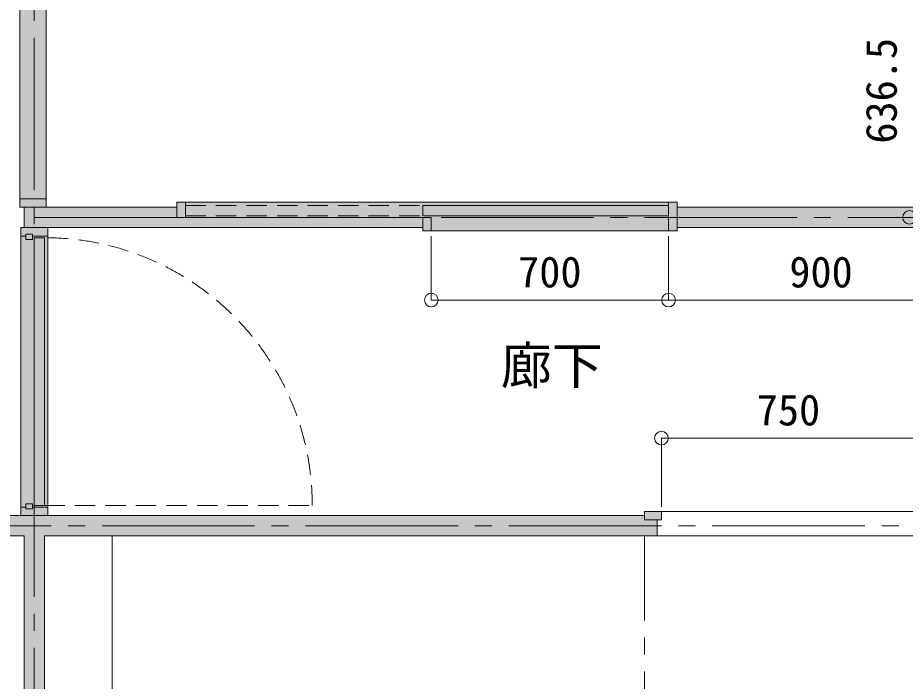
# Model space of a CAD drawing. Units: millimetres at full size, sheet at 1:50. Extents: x -9674 to 9699, y -6794 to 6791.
# Drawn here: x -941 to 1677, y -103 to 1855 of the extents above; entities that cross this region are included whole.
import ezdxf
from ezdxf.enums import TextEntityAlignment as Align

# ---------------------------------------------------------------- set-up
doc = ezdxf.new("R2010")
doc.units = ezdxf.units.MM
doc.header["$LTSCALE"] = 50
doc.header["$PDMODE"] = 32
doc.header["$PDSIZE"] = 40
for name, pattern in [('CHAIN1', [8, 5, -1, 1, -1]), ('CHAIN2', [12, 9, -1, 1, -1]), ('DASHED1', [1.8, 1.2, -0.6])]:
    doc.linetypes.add(name, pattern=pattern)
for name, color, linetype, lineweight in [('1-0_芯', 7, 'CHAIN2', 9), ('1-2_間仕切', 3, 'Continuous', 18), ('1-3_建具', 3, 'Continuous', 18), ('1-5_設備', 7, 'Continuous', 9), ('1-A_文字', 7, 'Continuous', 9), ('1-B_寸法', 7, 'Continuous', 9), ('1-D_記号', 7, 'CHAIN1', 9)]:
    doc.layers.add(name, color=color, linetype=linetype, lineweight=lineweight)
doc.layers.add('4-2', color=4, linetype='Continuous')
doc.styles.add('ＭＳ ゴシック', font='')
doc.styles.get('ＭＳ ゴシック').set_extended_font_data('MS Gothic')

msp = doc.modelspace()

# ---------------------------------------------------------------- linework, layer by layer
at = {"layer": '1-0_芯'}
for p, q in [((-892.5, -3454.44), (-892.5, 4765.56)), ((-892.5, 1265.56), (2687.5, 1265.56)), ((-8492.5, 355.56), (3087.5, 355.56))]:
    msp.add_line(p, q, dxfattribs=at)
at = {"layer": '1-2_間仕切'}
for p, q in [((-922.5, 1235.56), (-922.5, 1295.56)), ((-862.5, 1295.56), (-471.5, 1295.56)), ((1003.5, 1295.56), (1857.5, 1295.56)), ((-446.5, 1265.56), (253.5, 1265.56)), ((-922.5, 1235.56), (253.5, 1235.56)), ((1003.5, 1235.56), (1887.5, 1235.56)), ((-1332.5, 385.56), (907.5, 385.56)), ((945, 373.06), (945, 325.56)), ((-1332.5, 325.56), (-922.5, 325.56)), ((-922.5, -2329.44), (-922.5, 325.56)), ((-862.5, 325.56), (945, 325.56)), ((-862.5, -964.44), (-862.5, 325.56))]:
    msp.add_line(p, q, dxfattribs=at)
at = {"layer": '1-3_建具', "color": 7, "lineweight": 9}
for p, q in [((-935, 2720.56), (-935, 1320.56)), ((-857, 1320.56), (-857, 2720.56)), ((-446.5, 1310.56), (-471.5, 1310.56)), ((-446.5, 1310.56), (-446.5, 1265.56)), ((-446.5, 1310.56), (978.5, 1310.56)), ((1003.5, 1310.56), (978.5, 1310.56)), ((978.5, 1270.56), (978.5, 1310.56)), ((1003.5, 1310.56), (1003.5, 1225.56)), ((253.5, 1300.56), (253.5, 1270.56)), ((253.5, 1300.56), (978.5, 1300.56)), ((978.5, 1270.56), (978.5, 1300.56)), ((978.5, 1270.56), (978.5, 1300.56)), ((978.5, 1225.56), (978.5, 1290.56)), ((253.5, 1270.56), (978.5, 1270.56)), ((253.5, 1265.56), (253.5, 1225.56)), ((278.5, 1265.56), (253.5, 1265.56)), ((-932.5, 410.56), (-932.5, 1210.56)), ((-852.5, 1210.56), (-852.5, 410.56)), ((278.5, 1225.56), (253.5, 1225.56)), ((1003.5, 1225.56), (978.5, 1225.56)), ((1707.5, 398.06), (957.5, 398.06)), ((945, 325.56), (1720, 325.56))]:
    msp.add_line(p, q, dxfattribs=at)
at = {"layer": '1-3_建具'}
for p, q in [((-935, 1320.56), (-857, 1320.56)), ((-935, 1295.56), (-935, 1320.56)), ((-857, 1295.56), (-857, 1320.56)), ((-857, 1295.56), (-935, 1295.56)), ((-852.5, 1235.56), (-932.5, 1235.56)), ((-932.5, 1235.56), (-932.5, 1210.56)), ((-852.5, 1235.56), (-852.5, 1210.56)), ((-917.5, 1210.56), (-932.5, 1210.56)), ((-917.5, 1200.56), (-917.5, 1215.56)), ((-917.5, 1215.56), (-897.5, 1215.56)), ((-897.5, 1215.56), (-897.5, 1200.56)), ((-897.5, 1210.56), (-852.5, 1210.56)), ((-892.5, 1205.56), (-862.5, 1205.56)), ((-892.5, 415.56), (-892.5, 1205.56)), ((-862.5, 1205.56), (-862.5, 415.56)), ((-897.5, 1200.56), (-917.5, 1200.56)), ((-897.5, 420.56), (-917.5, 420.56)), ((-917.5, 405.56), (-917.5, 420.56)), ((-897.5, 405.56), (-897.5, 420.56)), ((-932.5, 410.56), (-932.5, 385.56)), ((-917.5, 410.56), (-932.5, 410.56)), ((-897.5, 405.56), (-917.5, 405.56)), ((-897.5, 410.56), (-852.5, 410.56)), ((-862.5, 415.56), (-892.5, 415.56)), ((907.5, 398.06), (957.5, 398.06)), ((907.5, 398.06), (907.5, 373.06)), ((957.5, 398.06), (957.5, 373.06)), ((907.5, 373.06), (957.5, 373.06))]:
    msp.add_line(p, q, dxfattribs=at)
at = {"layer": '1-3_建具', "color": 7, "linetype": 'DASHED1', "lineweight": 9}
for p, q in [((-446.5, 1300.56), (253.5, 1300.56)), ((-446.5, 1270.56), (253.5, 1270.56)), ((-862.5, 415.56), (-72.5, 415.56))]:
    msp.add_line(p, q, dxfattribs=at)
at = {"layer": '1-3_建具', "color": 7, "lineweight": 9}
for points in [[(-446.5, 1310.56), (-446.5, 1265.56), (-471.5, 1265.56)], [(-471.5, 1310.56), (-471.5, 1265.56), (-471.5, 1290.56)], [(278.5, 1265.56), (278.5, 1225.56), (978.5, 1225.56)]]:
    msp.add_lwpolyline(points, dxfattribs=at)
at = {"layer": '1-3_建具'}
msp.add_lwpolyline([(-852.5, 410.56), (-852.5, 385.56), (-932.5, 385.56)], dxfattribs=at)
at = {"layer": '1-3_建具', "color": 7, "linetype": 'DASHED1', "lineweight": 9}
msp.add_arc((-862.5, 415.56), 790, 0, 90, dxfattribs=at)
at = {"layer": '1-5_設備'}
msp.add_line((-662.5, -964.44), (-662.5, 325.56), dxfattribs=at)
at = {"layer": '1-B_寸法'}
for p, q in [((278.5, 1209.68), (278.5, 1021.41)), ((978.5, 1209.68), (978.5, 1021.41)), ((978.5, 1021.41), (278.5, 1021.41)), ((1878.5, 1021.41), (978.5, 1021.41)), ((1707.5, 614.09), (957.5, 614.09)), ((957.5, 411.44), (957.5, 614.09))]:
    msp.add_line(p, q, dxfattribs=at)
at = {"layer": '1-B_寸法', "color": 3}
for p in [(1689.11, 1265.56), (278.5, 1021.41), (978.5, 1021.41), (957.5, 614.09)]:
    msp.add_point(p, dxfattribs=at)
at = {"layer": '1-D_記号'}
msp.add_line((907.5, 325.56), (907.5, -964.44), dxfattribs=at)
at = {"layer": '4-2'}
for points in [[(-935, 1295.56), (-857, 1295.56), (-935, 2745.56), (-922.5, 2745.56)], [(-857, 1295.56), (-857, 2745.56), (-922.5, 2745.56)], [(-471.5, 1295.56), (1003.5, 1310.56), (-892.5, 1235.56)], [(1003.5, 1310.56), (253.5, 1235.56), (-892.5, 1235.56)], [(-471.5, 1295.56), (-471.5, 1310.56), (1003.5, 1310.56)], [(1003.5, 1310.56), (253.5, 1225.56), (253.5, 1235.56)], [(1003.5, 1310.56), (1003.5, 1225.56), (253.5, 1225.56)], [(-922.5, 1235.56), (-922.5, 1295.56), (-892.5, 1235.56), (-892.5, 1295.56)], [(-892.5, 1235.56), (-892.5, 1295.56), (-471.5, 1295.56)], [(1899.5, 1235.56), (1003.5, 1235.56), (1857.5, 1295.56)], [(1003.5, 1235.56), (1003.5, 1295.56), (1857.5, 1295.56)], [(-932.5, 1235.56), (-852.5, 1235.56), (-932.5, 385.56), (-852.5, 385.56)], [(907.5, 373.06), (907.5, 398.06), (957.5, 373.06), (957.5, 398.06)], [(-1332.5, 325.56), (907.5, 385.56), (907.5, 373.06)], [(-1332.5, 325.56), (-1332.5, 385.56), (907.5, 385.56)], [(-1332.5, 325.56), (945, 373.06), (945, 325.56)], [(-1332.5, 325.56), (907.5, 373.06), (945, 373.06)], [(-922.5, -2329.44), (-862.5, -2329.44), (-922.5, 325.56), (-862.5, 325.56)]]:
    msp.add_solid(points, dxfattribs=at)

# ---------------------------------------------------------------- texts
at = {"layer": '1-A_文字', "style": 'ＭＳ ゴシック'}
msp.add_text('廊下', height=110, dxfattribs=at).set_placement((483.82, 740.43), align=Align.BOTTOM_LEFT)
at = {"layer": '1-B_寸法', "style": 'ＭＳ ゴシック'}
msp.add_text('636.5', height=91.64, rotation=90, dxfattribs=at).set_placement((1679.11, 1483.24), align=Align.BOTTOM_LEFT)
for s, p in [('700', (534.75, 1031.41)), ('900', (1334.75, 1031.41)), ('750', (1238.75, 624.09))]:
    msp.add_text(s, height=91.64, dxfattribs=at).set_placement(p, align=Align.BOTTOM_LEFT)

doc.saveas('drawing.dxf')
